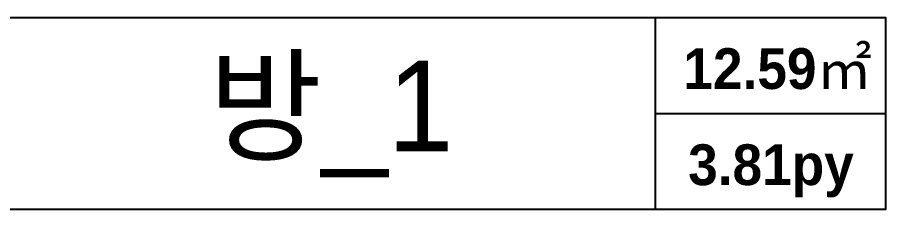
# Model space of a CAD drawing. Header units: millimetres. Extents: x 389217 to 432717, y 56032 to 85056.
# Drawn here: x 426545 to 427880, y 59996 to 60291 of the extents above; entities that cross this region are included whole.
import ezdxf
from ezdxf.enums import TextEntityAlignment as Align

# ---------------------------------------------------------------- set-up
doc = ezdxf.new("R2010")
doc.units = ezdxf.units.MM
doc.header["$LTSCALE"] = 60
doc.layers.add('0-ELC TEXT', color=7, linetype='Continuous')
doc.layers.add('03-TEXT', color=3, linetype='Continuous')
doc.styles.add('넥슨고딕', font='NEXONLv1GothicBold.ttf')
doc.styles.add('코레일둥고', font='Korail_Round_Gothic_Medium.ttf')

msp = doc.modelspace()

# ---------------------------------------------------------------- linework, layer by layer
at = {"layer": '0-ELC TEXT'}
for p, q in [((427525.8, 59996.4), (427525.8, 60291.2)), ((427525.8, 60143.8), (427879.7, 60143.8))]:
    msp.add_line(p, q, dxfattribs=at)
msp.add_lwpolyline([(426509.1, 60291.2), (427879.7, 60291.2), (427879.7, 59996.4), (426509.1, 59996.4)], close=True, dxfattribs=at)

# ---------------------------------------------------------------- texts
at = {"layer": '03-TEXT'}
for s, height, style, p in [('12.59㎡', 62.5, '넥슨고딕', (427713.8, 60181.4)), ('방_1', 138.89, '코레일둥고', (427027.3, 60086)), ('3.81py', 62.5, '넥슨고딕', (427703.5, 60034))]:
    msp.add_text(s, height=height, dxfattribs=dict(at, style=style)).set_placement(p, align=Align.CENTER)

doc.saveas('drawing.dxf')
